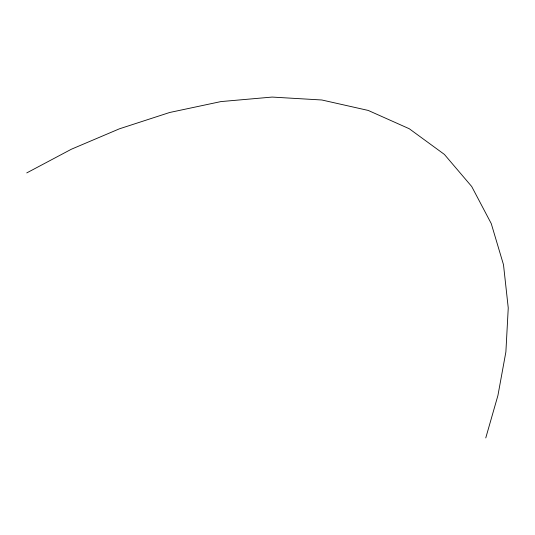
<?xml version="1.0" encoding="UTF-8"?>
<svg xmlns="http://www.w3.org/2000/svg" width="535" height="535" viewBox="0 0 535 535"><rect width="100%" height="100%" fill="white"/><g stroke="black" fill="none" stroke-linecap="round" stroke-linejoin="round"><path stroke-width="0.8" d="M485.767 437.924L497.931 395.445L505.883 351.936L508.25 307.966L503.495 264.718L491.25 223.583L471.703 186.508L444.378 154.408L409.262 128.741L368.227 110.437L321.856 99.992L272.134 97.076L220.942 101.583L169.675 112.49L119.419 128.815L71.422 149.205L26.75 172.912"/></g></svg>
